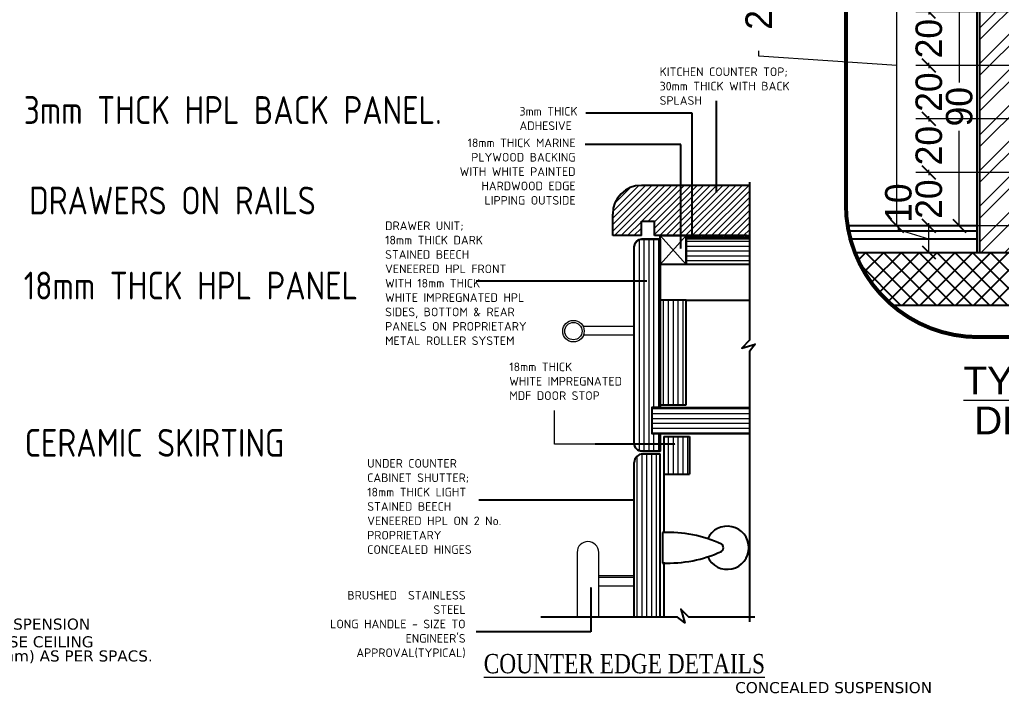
# Model space of a CAD drawing. Header units: centimetres. Extents: x 7997 to 116674, y 1017 to 13844.
# Drawn here: x 54061 to 54595, y 10018 to 10384 of the extents above; entities that cross this region are included whole.
import ezdxf

# ---------------------------------------------------------------- set-up
doc = ezdxf.new("R2010")
doc.units = ezdxf.units.CM
doc.header["$LTSCALE"] = 200
doc.header["$PDMODE"] = 2
doc.linetypes.add('PHANTOM2', pattern=[31.75, 15.875, -3.175, 3.175, -3.175, 3.175, -3.175])
for name, color, linetype in [('A-DIM', 10, 'Continuous'), ('A-REF-TARG', 2, 'PHANTOM2'), ('A-SCDT-HATH', 9, 'Continuous'), ('A-SECD-MDUM', 7, 'Continuous'), ('A-SECD-THCK', 2, 'Continuous'), ('AFP-BW-INTERNAL', 4, 'Continuous'), ('AFP-WALL  PLASTER', 8, 'Continuous'), ('ASC-CONCRETE', 5, 'Continuous'), ('ASC-HATCH', 251, 'Continuous'), ('ASC-TILES', 2, 'Continuous'), ('Break Line', 1, 'Continuous'), ('cabinets', 1, 'Continuous')]:
    doc.layers.add(name, color=color, linetype=linetype)
for name, color, linetype, lineweight in [('A-Fix', 6, 'Continuous', 0), ('HAT', 8, 'Continuous', 9), ('HATCH', 8, 'Continuous', 5), ('TEXT', 6, 'Continuous', 18), ('TITLE', 7, 'Continuous', 20)]:
    doc.layers.add(name, color=color, linetype=linetype, lineweight=lineweight)
doc.styles.add('MOHD', font='isocpeur.ttf')
doc.styles.add('sheet notes', font='verdana.ttf')
doc.styles.get("Standard").update_dxf_attribs({"font": 'arial.ttf'})
doc.styles.add('T2', font='')
doc.styles.add('TT1', font='times.ttf', dxfattribs={"width": 0.8, "height": 40})
doc.styles.get('T2').set_extended_font_data('Elisia')
doc.dimstyles.new('Details 2', dxfattribs={"dimtxt": 0.25, "dimasz": 0.16, "dimexe": 0.05, "dimexo": 0.1, "dimgap": 0.02, "dimtad": 1, "dimdec": 1, "dimlfac": 50, "dimzin": 0, "dimdsep": 46, "dimtxsty": 'MOHD', "dimblk": 'ARCHTICK', "dimcen": 0.09, "dimdle": 0.05, "dimclrd": 40, "dimclre": 40, "dimclrt": 7, "dimadec": 0, "dimazin": 0, "dimtfac": 1, "dimtdec": 1, "dimtmove": 1, "dimatfit": 3, "dimldrblk": 'DOT', "dimfxl": 0, "dimtolj": 2, "dimtzin": 0, "dimarcsym": 0})
doc.dimstyles.new('NORMAL-1', dxfattribs={"dimtxt": 10, "dimasz": 5, "dimexe": 5, "dimexo": 5, "dimgap": 1, "dimtad": 0, "dimdec": 0, "dimdsep": 46, "dimtxsty": 'T2', "dimblk1": 'OBLIQUE', "dimblk2": 'OBLIQUE', "dimsah": 1, "dimcen": 0.09, "dimclrd": 4, "dimclre": 4, "dimclrt": 6, "dimadec": 0, "dimazin": 0, "dimtfac": 1, "dimtdec": 0, "dimtofl": 0, "dimtmove": 1, "dimatfit": 3, "dimldrblk": 'OPEN30', "dimfxl": 0, "dimtolj": 1, "dimtzin": 0, "dimlwd": 5, "dimlwe": 5, "dimarcsym": 0})
pattern_1 = [(90, (634132.584, 498915.6784), (-2.636126867, 0), [])]

# ---------------------------------------------------------------- blocks, each defined once
blk = doc.blocks.new('_OBLIQUE')
at = {"color": 0, "linetype": 'ByBlock'}
blk.add_line((-0.5, -0.5), (0.5, 0.5), dxfattribs=at)
blk = doc.blocks.new('*D392')
at = {"layer": 'A-DIM', "color": 4, "lineweight": 5, "transparency": 16777216}
for p, q in [((59430.55, 12300.44), (59430.55, 12302.44)), ((59442.05, 12296.99), (59430.55, 12300.44)), ((59475.74, 12301.99), (59437.05, 12301.99)), ((59442.05, 12291.99), (59442.05, 12301.99)), ((59469.68, 12291.99), (59437.05, 12291.99))]:
    blk.add_line(p, q, dxfattribs=at)
at = {"layer": 'Defpoints', "color": 0, "transparency": 16777216}
for p in [(59442.05, 12301.99), (59480.74, 12301.99), (59474.68, 12291.99)]:
    blk.add_point(p, dxfattribs=at)
at = {"layer": 'A-DIM', "color": 4, "lineweight": 5, "transparency": 16777216, "xscale": 5, "yscale": 5, "zscale": 5}
for p, rotation in [((59442.05, 12301.99), 90), ((59442.05, 12291.99), 270)]:
    blk.add_blockref('_OBLIQUE', p, dxfattribs=dict(at, rotation=rotation))
at = {"layer": 'A-DIM', "color": 6, "transparency": 16777216, "insert": (59430.55, 12310.59), "char_height": 10, "attachment_point": 5, "rotation": 90, "style": 'T2'}
blk.add_mtext('\\A1;10', dxfattribs=at)
blk = doc.blocks.new('_Open30')
at = {"color": 0, "linetype": 'ByBlock', "lineweight": -2}
for p, q in [((-1, 0.268), (0, 0)), ((0, 0), (-1, -0.268)), ((0, 0), (-1, 0))]:
    blk.add_line(p, q, dxfattribs=at)
blk = doc.blocks.new('*D393')
at = {"layer": 'A-DIM', "color": 4, "lineweight": 5, "transparency": 16777216}
for p, q in [((59475.74, 12322.19), (59437.05, 12322.19)), ((59442.05, 12322.19), (59442.05, 12321.19)), ((59475.74, 12301.99), (59437.05, 12301.99)), ((59442.05, 12301.99), (59442.05, 12303))]:
    blk.add_line(p, q, dxfattribs=at)
at = {"layer": 'Defpoints', "color": 0, "transparency": 16777216}
for p in [(59442.05, 12322.19), (59480.74, 12322.19, 0), (59480.74, 12301.99)]:
    blk.add_point(p, dxfattribs=at)
at = {"layer": 'A-DIM', "color": 4, "lineweight": 5, "transparency": 16777216, "xscale": 5, "yscale": 5, "zscale": 5}
for p, rotation in [((59442.05, 12322.19), 90), ((59442.05, 12301.99), 270)]:
    blk.add_blockref('_OBLIQUE', p, dxfattribs=dict(at, rotation=rotation))
at = {"layer": 'A-DIM', "color": 6, "transparency": 16777216, "insert": (59442.05, 12312.09), "char_height": 10, "attachment_point": 5, "rotation": 90, "style": 'T2'}
blk.add_mtext('\\A1;20', dxfattribs=at)
blk = doc.blocks.new('*D395')
at = {"layer": 'A-DIM', "color": 4, "lineweight": 5, "transparency": 16777216}
for p, q in [((59434.55, 12423.19), (59424.91, 12423.19)), ((59429.91, 12301.99), (59429.91, 12423.19)), ((59377.83, 12366.09), (59377.83, 12368.09)), ((59429.91, 12362.59), (59377.83, 12366.09)), ((59451.79, 12301.99), (59424.91, 12301.99))]:
    blk.add_line(p, q, dxfattribs=at)
at = {"layer": 'Defpoints', "color": 0, "transparency": 16777216}
for p in [(59429.91, 12423.19), (59439.55, 12423.19, 0), (59456.79, 12301.99, 0)]:
    blk.add_point(p, dxfattribs=at)
at = {"layer": 'A-DIM', "color": 4, "lineweight": 5, "transparency": 16777216, "xscale": 5, "yscale": 5, "zscale": 5}
for p, rotation in [((59429.91, 12423.19), 90), ((59429.91, 12301.99), 270)]:
    blk.add_blockref('_OBLIQUE', p, dxfattribs=dict(at, rotation=rotation))
at = {"layer": 'A-DIM', "color": 6, "transparency": 16777216, "insert": (59377.83, 12439.71), "char_height": 10, "attachment_point": 5, "rotation": 90, "style": 'T2'}
blk.add_mtext('\\A1;200{\\fArial|b0|i0|c238|p34;X}200{\\fArial|b0|i0|c238|p34;MM }6{\\fArial|b0|i0|c238|p34;TILES}', dxfattribs=at)
blk = doc.blocks.new('*D396')
at = {"layer": 'A-DIM', "color": 4, "lineweight": 5, "transparency": 16777216}
for p, q in [((59475.74, 12391.99), (59448.52, 12391.99)), ((59453.52, 12391.99), (59453.52, 12356.09)), ((59453.52, 12301.99), (59453.52, 12337.9)), ((59475.74, 12301.99), (59448.52, 12301.99))]:
    blk.add_line(p, q, dxfattribs=at)
at = {"layer": 'Defpoints', "color": 0, "transparency": 16777216}
for p in [(59453.52, 12391.99), (59480.74, 12391.99, 0.01), (59480.74, 12301.99, 0)]:
    blk.add_point(p, dxfattribs=at)
at = {"layer": 'A-DIM', "color": 4, "lineweight": 5, "transparency": 16777216, "xscale": 5, "yscale": 5, "zscale": 5}
for p, rotation in [((59453.52, 12391.99), 90), ((59453.52, 12301.99), 270)]:
    blk.add_blockref('_OBLIQUE', p, dxfattribs=dict(at, rotation=rotation))
at = {"layer": 'A-DIM', "color": 6, "transparency": 16777216, "insert": (59453.52, 12346.99), "char_height": 10, "attachment_point": 5, "rotation": 90, "style": 'T2'}
blk.add_mtext('\\A1;90', dxfattribs=at)
blk = doc.blocks.new('*D400')
at = {"layer": 'A-DIM', "color": 4, "lineweight": 5, "transparency": 16777216}
for p, q in [((59475.74, 12342.39), (59437.05, 12342.39)), ((59442.05, 12342.39), (59442.05, 12341.39)), ((59442.05, 12322.19), (59442.05, 12323.2)), ((59475.74, 12322.19), (59437.05, 12322.19))]:
    blk.add_line(p, q, dxfattribs=at)
at = {"layer": 'Defpoints', "color": 0, "transparency": 16777216}
for p in [(59480.74, 12342.39), (59442.05, 12322.19), (59480.74, 12322.19, 0)]:
    blk.add_point(p, dxfattribs=at)
at = {"layer": 'A-DIM', "color": 4, "lineweight": 5, "transparency": 16777216, "xscale": 5, "yscale": 5, "zscale": 5}
for p, rotation in [((59442.05, 12342.39), 90), ((59442.05, 12322.19), 270)]:
    blk.add_blockref('_OBLIQUE', p, dxfattribs=dict(at, rotation=rotation))
at = {"layer": 'A-DIM', "color": 6, "transparency": 16777216, "insert": (59442.05, 12332.29), "char_height": 10, "attachment_point": 5, "rotation": 90, "style": 'T2'}
blk.add_mtext('\\A1;20', dxfattribs=at)
blk = doc.blocks.new('*D401')
at = {"layer": 'A-DIM', "color": 4, "lineweight": 5, "transparency": 16777216}
for p, q in [((59475.74, 12382.79), (59437.05, 12382.79)), ((59442.05, 12382.79), (59442.05, 12381.79)), ((59442.05, 12362.59), (59442.05, 12363.6)), ((59475.74, 12362.59), (59437.05, 12362.59))]:
    blk.add_line(p, q, dxfattribs=at)
at = {"layer": 'Defpoints', "color": 0, "transparency": 16777216}
for p in [(59480.74, 12382.79), (59442.05, 12362.59), (59480.74, 12362.59, 0)]:
    blk.add_point(p, dxfattribs=at)
at = {"layer": 'A-DIM', "color": 4, "lineweight": 5, "transparency": 16777216, "xscale": 5, "yscale": 5, "zscale": 5}
for p, rotation in [((59442.05, 12382.79), 90), ((59442.05, 12362.59), 270)]:
    blk.add_blockref('_OBLIQUE', p, dxfattribs=dict(at, rotation=rotation))
at = {"layer": 'A-DIM', "color": 6, "transparency": 16777216, "insert": (59442.05, 12372.69), "char_height": 10, "attachment_point": 5, "rotation": 90, "style": 'T2'}
blk.add_mtext('\\A1;20', dxfattribs=at)
blk = doc.blocks.new('*D402')
at = {"layer": 'A-DIM', "color": 4, "lineweight": 5, "transparency": 16777216}
for p, q in [((59475.74, 12362.59), (59437.05, 12362.59)), ((59442.05, 12362.59), (59442.05, 12361.59)), ((59475.74, 12342.39), (59437.05, 12342.39)), ((59442.05, 12342.39), (59442.05, 12343.4))]:
    blk.add_line(p, q, dxfattribs=at)
at = {"layer": 'Defpoints', "color": 0, "transparency": 16777216}
for p in [(59442.05, 12362.59), (59480.74, 12362.59, 0), (59480.74, 12342.39)]:
    blk.add_point(p, dxfattribs=at)
at = {"layer": 'A-DIM', "color": 4, "lineweight": 5, "transparency": 16777216, "xscale": 5, "yscale": 5, "zscale": 5}
for p, rotation in [((59442.05, 12362.59), 90), ((59442.05, 12342.39), 270)]:
    blk.add_blockref('_OBLIQUE', p, dxfattribs=dict(at, rotation=rotation))
at = {"layer": 'A-DIM', "color": 6, "transparency": 16777216, "insert": (59442.05, 12352.49), "char_height": 10, "attachment_point": 5, "rotation": 90, "style": 'T2'}
blk.add_mtext('\\A1;20', dxfattribs=at)
blk = doc.blocks.new('_ArchTick')
at = {"color": 0, "linetype": 'ByBlock', "const_width": 0.15}
blk.add_lwpolyline([(-0.5, -0.5), (0.5, 0.5)], dxfattribs=at)
blk = doc.blocks.new('A$C0F54101D')
at = {"layer": 'ASC-HATCH'}
h = blk.add_hatch(dxfattribs=at)
h.set_pattern_fill('ANSI37', color=256, scale=1.5, angle=270, style=0)
h.set_pattern_definition([(315, (-54032.9665, -44292.932), (3.36759605, 3.36759605), []), (45, (-54032.9665, -44292.932), (-3.36759605, 3.36759605), [])])
edge = h.paths.add_edge_path()
edge.add_arc((90.91, 90.44), 50, 201.1024, 229.4674)
edge.add_line((58.42, 52.44), (186, 52.44))
edge.add_line((186, 52.44), (186, 72.44))
edge.add_line((186, 72.44), (44.26, 72.44))
at = {"layer": 'HAT'}
h = blk.add_hatch(dxfattribs=at)
h.set_pattern_fill('ANSI32', color=256, style=0)
h.set_pattern_definition([(45, (-240.107, 947.588), (-6.73519, 6.73519), []), (45, (-235.617, 947.588), (-6.73519, 6.73519), [])])
h.paths.add_polyline_path([(111.49, 373.14), (91.49, 373.14), (91.49, 72.44), (111.49, 72.44)])
at = {"layer": 'A-REF-TARG', "color": 8, "ltscale": 0.005, "const_width": 1.5, "elevation": 0}
blk.add_lwpolyline([(213.73, 40.44), (90.91, 40.44, -0.414214), (40.91, 90.44), (40.91, 323.14, -0.414214), (90.91, 373.14), (213.73, 373.14, -0.414214), (263.73, 323.14), (263.73, 90.44, -0.414214)], format="xyb", close=True, dxfattribs=at)
at = {"layer": 'AFP-BW-INTERNAL'}
blk.add_line((91.49, 72.44, 0), (91.49, 373.14, 0), dxfattribs=at)
at = {"layer": 'AFP-WALL  PLASTER'}
blk.add_line((90.49, 72.44, 0), (90.49, 373.14, 0), dxfattribs=at)
at = {"layer": 'ASC-CONCRETE'}
blk.add_line((90.49, 77.44, 0), (41.85, 77.44, 0), dxfattribs=at)
at = {"layer": 'ASC-CONCRETE', "elevation": 0}
for points in [[(44.26, 72.44), (186, 72.44)], [(186, 52.44), (58.42, 52.44)]]:
    blk.add_lwpolyline(points, dxfattribs=at)
at = {"layer": 'ASC-TILES'}
for p, q in [((90.49, 82.44, 0), (41.13, 82.44, 0)), ((90.49, 80.44, 0), (41.35, 80.44, 0))]:
    blk.add_line(p, q, dxfattribs=at)
at = {"layer": 'TEXT'}
for s, p in [('%%UTYPICAL CABINET', (85.28, 18.78, 0)), (' DETAIL E', (85.28, 3.73, 0))]:
    blk.add_text(s, height=10.5, dxfattribs=at).set_placement(p)
at = {"layer": 'A-DIM'}
dim = blk.add_linear_dim(base=(60.13, 203.64, 0), p1=(87.01, 82.44, 0), p2=(69.77, 203.64, 0), angle=90, text='200{\\fArial|b0|i0|c238|p34;X}200{\\fArial|b0|i0|c238|p34;MM }6{\\fArial|b0|i0|c238|p34;TILES}', dimstyle='NORMAL-1', dxfattribs=at)
dim.commit()
dim.dimension.update_dxf_attribs({"geometry": '*D395', "text_midpoint": (8.04, 149.54, 0), "dimtype": 128, "insert": (-59369.78, -12219.55)})
for base, p1, p2, angle, picture, middle in [((83.74, 172.44, 0), (110.96, 82.44, 0), (110.96, 172.44, 0.01), 90, '*D396', (83.74, 127.44, 0)), ((72.27, 143.04, 0), (110.96, 163.24, 0), (110.96, 143.04, 0), 270, '*D401', (72.27, 153.14, 0)), ((72.27, 143.04, 0), (110.96, 122.84, 0), (110.96, 143.04, 0), 90, '*D402', (72.27, 132.94, 0)), ((72.27, 102.64, 0), (110.96, 122.84, 0), (110.96, 102.64, 0), 270, '*D400', (72.27, 112.74, 0)), ((72.27, 102.64, 0), (110.96, 82.44, 0), (110.96, 102.64, 0), 90, '*D393', (72.27, 92.54, 0)), ((72.27, 82.44, 0), (104.9, 72.44, 0), (110.96, 82.44, 0), 90, '*D392', (60.77, 83.89, 0))]:
    dim = blk.add_linear_dim(base=base, p1=p1, p2=p2, angle=angle, dimstyle='NORMAL-1', dxfattribs=at)
    dim.commit()
    dim.dimension.update_dxf_attribs({"geometry": picture, "text_midpoint": middle, "insert": (-59369.78, -12219.55)})

msp = doc.modelspace()

# ---------------------------------------------------------------- hatches: boundary and pattern name
at = {"layer": 'A-SCDT-HATH'}
h = msp.add_hatch(dxfattribs=at)
h.set_pattern_fill('ANSI37', color=256, scale=9.372896, style=0)
h.set_pattern_definition([(45, (634132.584, 498915.6784), (-0.8284547483, 0.8284547483), []), (135, (634132.584, 498915.6784), (-0.8284547483, -0.8284547483), [])])
h.paths.add_polyline_path([(54458.0496, 10267.0408), (54423.6052, 10267.0408), (54423.6052, 10265.4786), (54458.0496, 10265.4786)])
at = {"layer": 'HATCH'}
h = msp.add_hatch(dxfattribs=at)
h.set_pattern_fill('ANSI31', color=256, scale=0.781075, style=0)
h.set_pattern_definition([(45, (53735.9182, 9961.941), (-1.7535626, 1.7535626), [])])
h.paths.add_polyline_path([(54458.0496, 10294.3784), (54399.2928, 10294.3784, 0.41421356), (54383.6713, 10278.7569), (54383.6713, 10267.0408), (54399.2928, 10267.0408), (54399.2928, 10274.8515), (54406.3224, 10274.8515), (54406.3224, 10267.0408), (54456.6262, 10267.0408), (54458.0496, 10267.0408)])
h = msp.add_hatch(dxfattribs=at)
h.set_pattern_fill('LINE', color=256, scale=21.089015, angle=90, style=0)
h.set_pattern_definition(pattern_1)
edge = h.paths.add_edge_path()
edge.add_line((54409.5459, 10159.4659), (54409.5459, 10149.8796))
edge.add_line((54409.5459, 10149.8796), (54399.3088, 10149.8796))
edge.add_arc((54399.3088, 10153.801), 3.9214, 179.831719, 270.000095, ccw=False)
edge.add_line((54395.3874, 10153.8125), (54395.3874, 10261.1368))
edge.add_arc((54399.3203, 10261.1368), 3.9329, 90, 180, ccw=False)
edge.add_line((54399.3203, 10265.0698), (54409.5459, 10265.0698))
edge.add_line((54409.5459, 10265.0698), (54409.5459, 10173.5253))
edge.add_line((54409.5459, 10173.5253), (54404.9401, 10173.5253))
edge.add_line((54404.9401, 10173.5253), (54404.9401, 10159.4659))
edge.add_line((54404.9401, 10159.4659), (54409.5459, 10159.4659))
h = msp.add_hatch(dxfattribs=at)
h.set_pattern_fill('LINE', color=256, scale=21.089015, style=0)
h.set_pattern_definition([(0, (633921.9637, 498978.21), (0, 2.636126867), [])])
h.paths.add_polyline_path([(54423.6052, 10251.4193), (54458.0496, 10251.4193), (54458.0496, 10265.4786), (54423.6052, 10265.4786)])
h = msp.add_hatch(dxfattribs=at)
h.set_pattern_fill('LINE', color=256, scale=21.089015, angle=90, style=0)
h.set_pattern_definition(pattern_1)
h.paths.add_polyline_path([(54423.6052, 10232.0179), (54409.5459, 10232.0179), (54409.5459, 10175.0874), (54423.6052, 10175.0874)])
h = msp.add_hatch(dxfattribs=at)
h.set_pattern_fill('LINE', color=256, scale=21.089015, style=0)
h.set_pattern_definition([(0, (633921.9637, 498984.695), (0, 2.636126867), [])])
h.paths.add_polyline_path([(54458.0496, 10159.4659), (54458.0496, 10173.5253), (54404.9401, 10173.5253), (54404.9401, 10159.4659)])
h = msp.add_hatch(dxfattribs=at)
h.set_pattern_fill('LINE', color=256, scale=21.089015, angle=90, style=0)
h.set_pattern_definition(pattern_1)
h.paths.add_polyline_path([(54411.4141, 10137.3605), (54425.4735, 10137.3605), (54425.4735, 10157.9038), (54411.4141, 10157.9038)])
h = msp.add_hatch(dxfattribs=at)
h.set_pattern_fill('LINE', color=256, scale=21.089015, angle=90, style=0)
h.set_pattern_definition([(90, (633182.3634, 498993.8314), (-2.636126867, 0), [])])
edge = h.paths.add_edge_path()
edge.add_line((54400.0738, 10148.3174), (54409.5459, 10148.3174))
edge.add_ellipse((54400.0738, 10143.631), major_axis=(0, 4.6864), ratio=1, start_angle=0, end_angle=90)
edge.add_line((54395.3874, 10059.4956), (54395.3874, 10143.631))
edge.add_line((54409.5459, 10059.6274), (54409.5459, 10148.3174))
edge.add_line((54416.4011, 10059.6274), (54376.0473, 10059.6274))

# ---------------------------------------------------------------- linework, layer by layer
at = {"layer": 'A-Fix', "linetype": 'Continuous'}
for p, q in [((54395.3874, 10217.6553), (54367.6001, 10217.6553)), ((54395.3874, 10212.9271), (54367.7695, 10212.9271)), ((54376.0473, 10082.2203), (54395.3874, 10082.2203)), ((54395.3874, 10081.2448), (54376.0473, 10081.2448)), ((54395.3874, 10076.5167), (54376.0473, 10076.5167))]:
    msp.add_line(p, q, dxfattribs=at)
at = {"layer": 'A-Fix', "linetype": 'Continuous', "elevation": 0}
for points in [[(54364.3311, 10094.8439), (54364.3311, 10059.6274)], [(54376.0473, 10059.6274), (54376.0473, 10094.8439)]]:
    msp.add_lwpolyline(points, dxfattribs=at)
at = {"layer": 'A-Fix', "linetype": 'Continuous'}
for radius in [5.8581, 4.7195]:
    msp.add_circle((54362.329, 10215.0993), radius, dxfattribs=at)
msp.add_arc((54370.1892, 10094.8439), 5.8581, 0, 180, dxfattribs=at)
at = {"layer": 'A-SCDT-HATH'}
msp.add_arc((54441.1635, 10094.988, 15650.0762), 4.6262, 69.25866, 69.664334, dxfattribs=at)
at = {"layer": 'A-SECD-MDUM'}
for p, q in [((54423.6052, 10267.0408), (54423.6052, 10251.4193)), ((54395.3874, 10153.8125), (54395.3874, 10261.1368)), ((54409.5459, 10265.0698), (54399.3203, 10265.0698)), ((54409.5459, 10175.0874), (54409.5459, 10265.0698)), ((54423.6052, 10265.4786), (54458.0496, 10265.4786)), ((54423.6052, 10175.0874), (54423.6052, 10232.0179)), ((54409.5459, 10175.0874), (54423.6052, 10175.0874)), ((54404.9401, 10173.5253), (54404.9401, 10159.4659)), ((54409.5459, 10149.8796), (54409.5459, 10159.4659)), ((54400.1069, 10149.8796), (54399.3203, 10149.8796)), ((54400.1069, 10148.3174), (54400.0738, 10148.3174)), ((54400.1069, 10149.8796), (54409.5459, 10149.8796)), ((54409.5459, 10059.4956), (54409.5459, 10148.3174))]:
    msp.add_line(p, q, dxfattribs=at)
for centre, radius, start, end in [((54399.3203, 10261.1368), 3.9329, 90, 180), ((54399.3088, 10153.801), 3.9214, 179.831719, 270.168281)]:
    msp.add_arc(centre, radius, start, end, dxfattribs=at)
at = {"layer": 'A-SECD-THCK'}
for p, q in [((54409.5459, 10267.0408), (54458.0496, 10267.0408)), ((54409.5459, 10251.4193), (54409.5459, 10267.0408)), ((54423.6052, 10251.4193), (54423.6052, 10267.0408)), ((54423.6052, 10251.4193), (54409.5459, 10251.4193))]:
    msp.add_line(p, q, dxfattribs=at)
at = {"layer": 'Break Line', "elevation": 0}
for points in [[(54458.0496, 10296.1626), (54458.0496, 10210.1568), (54453.8232, 10205.8097), (54461.2269, 10207.9934), (54458.0496, 10204.0712), (54458.0496, 10057.0856)], [(54460.8816, 10059.6274), (54425.073, 10059.6274), (54420.7259, 10063.8538), (54422.9097, 10056.4501), (54418.9875, 10059.6274), (54344.5975, 10059.6274)]]:
    msp.add_lwpolyline(points, dxfattribs=at)
at = {"layer": 'cabinets'}
for p, q in [((54458.0496, 10294.3784), (54399.2928, 10294.3784)), ((54383.6713, 10267.0408), (54383.6713, 10278.7569)), ((54399.2928, 10267.0408), (54399.2928, 10274.8515)), ((54399.2928, 10274.8515), (54406.3224, 10274.8515)), ((54406.3224, 10267.0408), (54406.3224, 10274.8515)), ((54399.2928, 10267.0408), (54383.6713, 10267.0408)), ((54456.6262, 10267.0408), (54406.3224, 10267.0408)), ((54458.0496, 10251.4193), (54423.6052, 10251.4193)), ((54423.6052, 10232.0179), (54409.5459, 10232.0179)), ((54423.6052, 10232.0179), (54458.0496, 10232.0179)), ((54404.9401, 10173.5253), (54458.0496, 10173.5253)), ((54404.9401, 10159.4659), (54458.0496, 10159.4659)), ((54411.4141, 10157.9038), (54411.4141, 10137.3605)), ((54411.4141, 10157.9038), (54425.4735, 10157.9038)), ((54425.4735, 10157.9038), (54425.4735, 10137.3605)), ((54400.0738, 10148.3174), (54409.5459, 10148.3174)), ((54395.3874, 10059.4956), (54395.3874, 10143.631)), ((54411.4141, 10137.3605), (54425.4735, 10137.3605)), ((54411.4141, 10137.3605), (54411.4141, 10106.1341)), ((54410.807, 10105.6285, 15650.0762), (54410.807, 10089.0264, 15650.0762)), ((54411.4141, 10089.4323), (54411.4141, 10059.6274))]:
    msp.add_line(p, q, dxfattribs=at)
at = {"layer": 'cabinets', "elevation": 0}
msp.add_lwpolyline([(54409.5459, 10159.4659), (54409.5459, 10149.8796), (54399.3088, 10149.8796, -0.41507455), (54395.3874, 10153.8125), (54395.3874, 10261.1368, -0.41421356), (54399.3203, 10265.0698), (54409.5459, 10265.0698), (54409.5459, 10173.5253), (54404.9401, 10173.5253), (54404.9401, 10159.4659), (54409.5459, 10159.4659)], format="xyb", close=True, dxfattribs=at)
at = {"layer": 'cabinets'}
for centre, radius, start, end in [((54399.2928, 10278.7569), 15.6215, 90, 180), ((54400.0738, 10143.631, 0), 4.6864, 90, 180), ((54413.6092, 10035.6348, 15650.0762), 70.0498, 65.39855, 92.292609), ((54445.9554, 10097.3274, 15650.0762), 11.7161, 204.769496, 155.230504), ((54413.6092, 10159.0201, 15650.0762), 70.0498, 267.707391, 294.60145), ((54441.5902, 10097.3274, 15650.0762), 2.3272, 0, 63.573836), ((54441.5902, 10097.3274, 15650.0762), 2.3272, 296.426164, 0), ((54441.1635, 10099.6669, 15650.0762), 4.6262, 290.335666, 290.74134), ((54441.1635, 10099.6669, 15650.0762), 4.6262, 290.335666, 290.74134)]:
    msp.add_arc(centre, radius, start, end, dxfattribs=at)
at = {"layer": 'HATCH'}
for p, q in [((54409.5459, 10251.4193), (54423.6052, 10267.0408)), ((54423.6052, 10251.4193), (54409.5459, 10267.0408))]:
    msp.add_line(p, q, dxfattribs=at)
at = {"layer": 'HATCH', "elevation": 0}
msp.add_lwpolyline([(54374.1224, 10153.6403), (54352.0379, 10153.6403), (54352.0379, 10171.9481)], dxfattribs=at)

# ---------------------------------------------------------------- block references
at = {"layer": 'A-DIM', "xscale": 1.44, "yscale": 1.44, "zscale": 1.44}
msp.add_blockref('A$C0F54101D', (54451.5678, 10153.625, 0.004), dxfattribs=at)

# ---------------------------------------------------------------- texts
at = {"layer": 'TEXT', "style": 'MOHD', "width": 0.819086}
for s, p in [('3mm THCK HPL BACK PANEL.', (54063.4572, 10327.762)), ('DRAWERS ON RAILS', (54066.3236, 10278.569)), ('18mm THCK HPL PANEL', (54063.4572, 10232.3152)), ('CERAMIC SKIRTING', (54063.9368, 10146.8118))]:
    msp.add_text(s, height=15.119553, dxfattribs=at).set_placement(p)
at = {"layer": 'TEXT', "style": 'sheet notes'}
for s, p in [('CONCEALED SUSPENSION', (53992.5484, 10052.8178, 0)), ('ALUMINUM FALSE CEILING', (53992.5484, 10043.1989, 0)), ('(600x600x0.7mm) AS PER SPACS.', (53992.5484, 10035.5024, 0)), ('CONCEALED SUSPENSION', (54450.304, 10018.2826, 0))]:
    msp.add_text(s, height=6.013696, dxfattribs=at).set_placement(p)
at = {"layer": 'TEXT', "style": 'MOHD'}
for s, insert, char_height, width, attachment_point in [('KITCHEN COUNTER TOP;\\P30mm THICK WITH BACK\\PSPLASH', (54409.2054, 10358.4811), 4.686448, 74.778869, 1), ('3mm THICK \\PADHESIVE', (54332.9866, 10336.9713), 4.68645, 164.025672, 1), ('18mm THICK MARINE\\PPLYWOOD BACKING\\PWITH WHITE PAINTED\\PHARDWOOD EDGE\\PLIPPING OUTSIDE', (54363.4985, 10319.8141), 4.686448, 164.025672, 3), ('DRAWER UNIT;\\P18mm THICK DARK STAINED BEECH VENEERED HPL FRONT WITH 18mm THICK  \\PWHITE IMPREGNATED HPL \\PSIDES, BOTTOM & REAR \\PPANELS ON PROPRIETARY \\PMETAL ROLLER SYSTEM ', (54259.9374, 10274.7561), 4.686448, 74.798629, 1), ('18mm THICK \\PWHITE IMPREGNATED\\PMDF DOOR STOP', (54327.4445, 10198.0141), 4.686448, 74.658371, 1), ('UNDER COUNTER CABINET SHUTTER;\\P18mm THICK LIGHT STAINED BEECH VENEERED HPL ON 2 No. PROPRIETARY CONCEALED HINGES', (54250.1994, 10145.5564), 4.686448, 74.658371, 1), ("BRUSHED  STAINLESS STEEL \\PLONG HANDLE - SIZE TO  \\PENGINEER'S APPROVAL(TYPICAL)", (54303.6998, 10073.8503), 4.686448, 74.624868, 3)]:
    msp.add_mtext(s, dxfattribs=dict(at, insert=insert, char_height=char_height, width=width, attachment_point=attachment_point))
at = {"layer": 'TITLE', "style": 'TT1', "width": 0.8}
msp.add_text('%%UCOUNTER EDGE DETAILS', height=10.5, dxfattribs=at).set_placement((54313.5479, 10029.0834))

# ---------------------------------------------------------------- leaders
at = {"layer": 'TEXT'}
for points in [[(54440.1252, 10290.473), (54440.1252, 10340.4117)], [(54426.967, 10267.6587), (54426.967, 10333.5725), (54369.1116, 10333.5725)], [(54420.7175, 10259.9796), (54420.7175, 10316.538), (54368.6835, 10316.538)], [(54402.2523, 10242.3432), (54335.1205, 10242.3675), (54309.4669, 10242.3675)], [(54417.5351, 10153.6403), (54402.2154, 10153.6403), (54374.1224, 10153.6403)], [(54395.4542, 10123.1358), (54336.5596, 10123.16), (54310.906, 10123.16)], [(54371.7318, 10075.8113), (54371.7318, 10051.6072), (54309.4669, 10051.6072)]]:
    msp.add_leader(points, dimstyle='Details 2', override={"dimasz": 0.25, "dimtad": 0, "dimclrd": 256, "dimfxl": 0.05}, dxfattribs=at)

doc.saveas('drawing.dxf')
